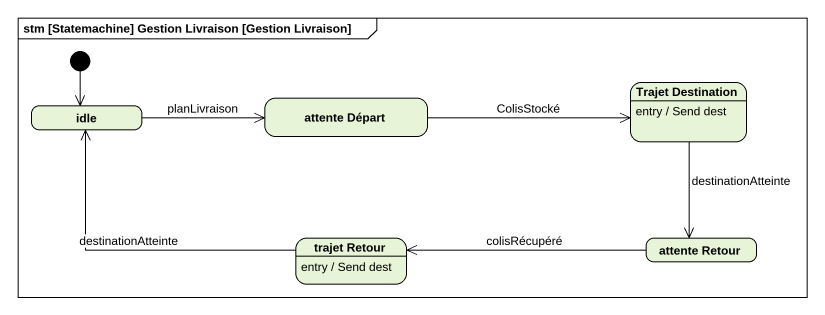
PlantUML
@startuml
mainframe stm [Statemachine] Gestion Livraison [Gestion Livraison]
hide empty description
state idle
state "attente Départ" as attente_Départ
state "Trajet Destination" as Trajet_Destination
Trajet_Destination : entry / Send dest
state "trajet Retour" as trajet_Retour
trajet_Retour : entry / Send dest
state "attente Retour" as attente_Retour
[*] --> idle
idle -right-> attente_Départ : planLivraison
attente_Départ -right-> Trajet_Destination : ColisStocké
Trajet_Destination --> attente_Retour : destinationAtteinte
trajet_Retour -left-> idle : destinationAtteinte
attente_Retour -left-> trajet_Retour : colisRécupéré
@enduml
